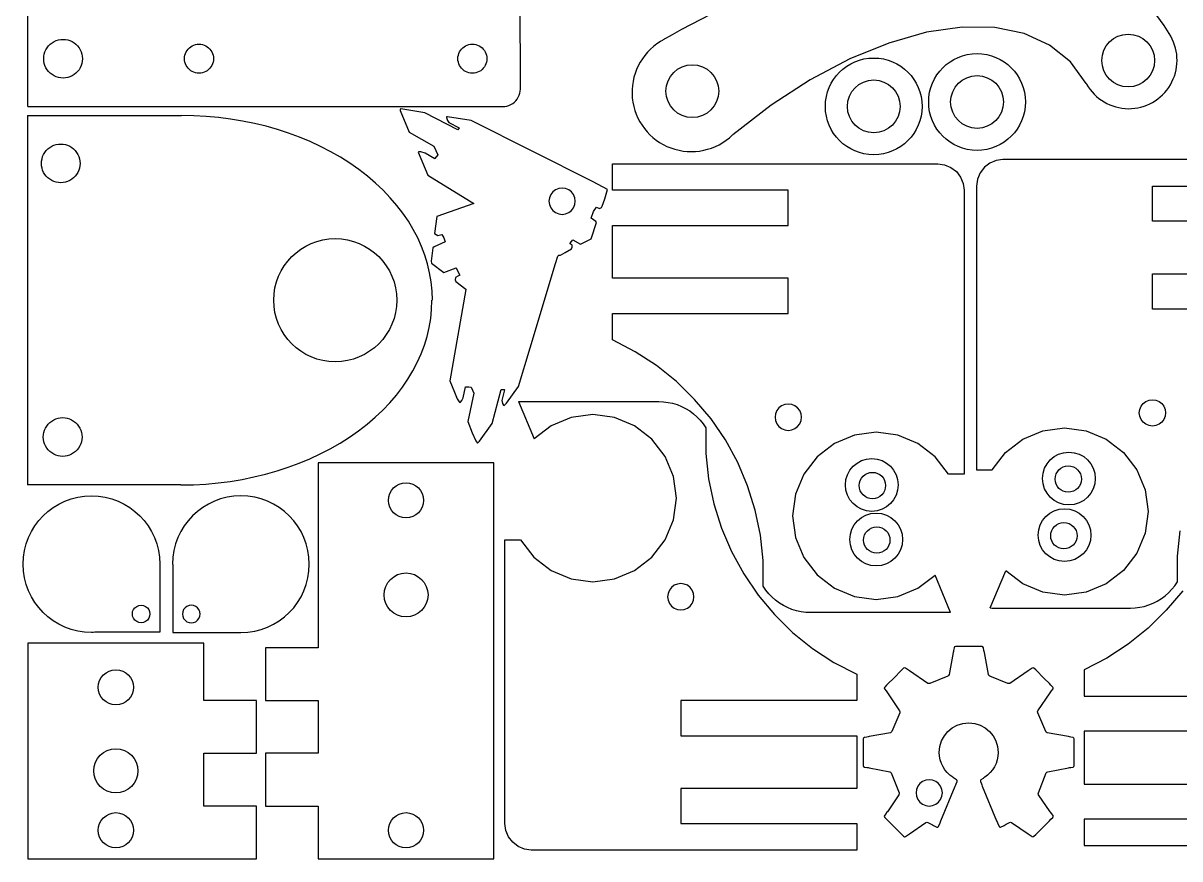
# Model space of a CAD drawing. Extents: x 3 to 202, y 2 to 289.
# Drawn here: x 3.5 to 135, y 1.8 to 96.8 of the extents above; entities that cross this region are included whole.
import ezdxf

# ---------------------------------------------------------------- set-up
doc = ezdxf.new("R2010")
doc.units = 0
doc.header["$MEASUREMENT"] = 0
doc.layers.get('0').update_dxf_attribs({"linetype": 'CONTINUOUS'})

msp = doc.modelspace()

# ---------------------------------------------------------------- linework, layer by layer
at = {"color": 7, "linetype": 'CONTINUOUS'}
for p, q in [((4, 87.3), (4, 129.3)), ((60, 89.3), (59.99, 127.3)), ((59.5, 87.97), (59.65, 88.16)), ((59.65, 88.16), (59.77, 88.37)), ((59.77, 88.37), (59.87, 88.59)), ((59.87, 88.59), (59.94, 88.82)), ((59.94, 88.82), (59.99, 89.06)), ((59.99, 89.06), (60, 89.3)), ((4, 87.3), (58, 87.3)), ((58, 87.3), (58.24, 87.31)), ((58.24, 87.31), (58.48, 87.36)), ((58.48, 87.36), (58.71, 87.43)), ((58.71, 87.43), (58.93, 87.53)), ((58.93, 87.53), (59.14, 87.65)), ((59.14, 87.65), (59.33, 87.8)), ((59.33, 87.8), (59.5, 87.97)), ((3.95, 86.3), (3.95, 44.3)), ((3.95, 86.3), (21.45, 86.3)), ((50.56, 81.31), (50.56, 81.31)), ((67.93, 74.27), (67.93, 74.27)), ((59.78, 53.77), (61.56, 49.54)), ((37, 46.8), (37, 25.8)), ((21.4, 44.3), (3.95, 44.3)), ((19, 35.26), (19, 27.55)), ((20.46, 35.25), (20.46, 27.54)), ((113.42, 30.32), (115.2, 34.55)), ((108.94, 29.82), (107.16, 34.05)), ((19, 27.55), (11.59, 27.55)), ((20.46, 27.54), (27.86, 27.54)), ((109.23, 25.24), (108.76, 22.74)), ((109.33, 25.79), (109.27, 25.5)), ((109.77, 25.92), (109.48, 25.92)), ((110.04, 25.92), (109.77, 25.92)), ((110.87, 25.92), (110.04, 25.92)), ((111.13, 25.92), (110.87, 25.92)), ((111.96, 25.92), (111.13, 25.92)), ((112.23, 25.92), (111.96, 25.92)), ((112.52, 25.92), (112.23, 25.92)), ((112.73, 25.5), (112.67, 25.79)), ((113.24, 22.74), (112.77, 25.24)), ((102.61, 22.5), (102.42, 22.31)), ((103.2, 23.08), (102.61, 22.5)), ((103.38, 23.27), (103.2, 23.08)), ((103.59, 23.48), (103.38, 23.27)), ((104.03, 23.33), (103.79, 23.49)), ((106.34, 21.75), (104.25, 23.18)), ((108.61, 22.57), (106.57, 21.73)), ((115.43, 21.73), (113.39, 22.57)), ((117.75, 23.18), (115.66, 21.75)), ((118.21, 23.49), (117.97, 23.33)), ((118.62, 23.27), (118.41, 23.48)), ((118.8, 23.08), (118.62, 23.27)), ((119.39, 22.5), (118.8, 23.08)), ((119.58, 22.31), (119.39, 22.5)), ((101.42, 21.13), (101.59, 20.89)), ((101.65, 21.53), (101.44, 21.33)), ((101.83, 21.72), (101.65, 21.53)), ((102.42, 22.31), (101.83, 21.72)), ((120.17, 21.72), (119.58, 22.31)), ((120.35, 21.53), (120.17, 21.72)), ((120.56, 21.33), (120.35, 21.53)), ((120.41, 20.89), (120.58, 21.13)), ((31, 19.8), (37, 19.8)), ((37, 19.8), (37, 13.8)), ((101.74, 20.67), (103.14, 18.62)), ((118.86, 18.62), (120.26, 20.67)), ((103.16, 18.4), (102.25, 16.29)), ((119.75, 16.29), (118.84, 18.4)), ((102.08, 16.14), (99.67, 15.69)), ((122.33, 15.69), (119.92, 16.14)), ((99, 15.43), (99, 15.15)), ((99, 15.15), (99, 14.88)), ((99, 14.88), (99, 14.05)), ((99.41, 15.64), (99.13, 15.59)), ((122.87, 15.59), (122.59, 15.64)), ((123, 15.15), (123, 15.43)), ((123, 14.88), (123, 15.15)), ((123, 14.05), (123, 14.88)), ((24, 7.8), (24, 13.8)), ((99, 14.05), (99, 13.78)), ((99, 13.78), (99, 12.95)), ((123, 13.78), (123, 14.05)), ((123, 12.95), (123, 13.78)), ((99, 12.95), (99, 12.69)), ((99, 12.69), (99, 12.4)), ((99.13, 12.24), (99.41, 12.19)), ((99.67, 12.14), (102.01, 11.71)), ((119.99, 11.71), (122.33, 12.14)), ((122.59, 12.19), (122.87, 12.24)), ((123, 12.69), (123, 12.95)), ((123, 12.4), (123, 12.69)), ((102.18, 11.56), (103.07, 9.32)), ((109.61, 10.79), (109.36, 10.95)), ((109.56, 10.32), (109.68, 10.6)), ((112.32, 10.6), (112.44, 10.32)), ((112.64, 10.95), (112.39, 10.79)), ((118.93, 9.32), (119.82, 11.56)), ((107.83, 6.13), (109.46, 10.08)), ((112.54, 10.08), (114.17, 6.13)), ((103.06, 9.09), (101.74, 7.16)), ((120.26, 7.16), (118.94, 9.09)), ((31, 7.8), (37, 7.8)), ((101.59, 6.94), (101.42, 6.71)), ((120.58, 6.71), (120.41, 6.94)), ((101.44, 6.5), (101.65, 6.3)), ((101.65, 6.3), (101.83, 6.11)), ((101.83, 6.11), (102.42, 5.53)), ((102.42, 5.53), (102.61, 5.34)), ((102.61, 5.34), (103.2, 4.75)), ((104.25, 4.65), (106.13, 5.95)), ((106.35, 5.95), (106.74, 5.73)), ((106.98, 5.61), (107.38, 5.4)), ((107.55, 5.46), (107.73, 5.88)), ((114.27, 5.88), (114.45, 5.46)), ((114.62, 5.4), (115.02, 5.61)), ((115.26, 5.73), (115.65, 5.95)), ((115.87, 5.95), (117.75, 4.65)), ((118.8, 4.75), (119.39, 5.34)), ((119.39, 5.34), (119.58, 5.53)), ((119.58, 5.53), (120.17, 6.11)), ((120.17, 6.11), (120.35, 6.3)), ((120.35, 6.3), (120.56, 6.5)), ((103.2, 4.75), (103.38, 4.56)), ((103.38, 4.56), (103.59, 4.36)), ((103.79, 4.34), (104.03, 4.5)), ((117.97, 4.5), (118.21, 4.34)), ((118.41, 4.36), (118.62, 4.56)), ((118.62, 4.56), (118.8, 4.75))]:
    msp.add_line(p, q, dxfattribs=at)
at = {"color": 142, "linetype": 'CONTINUOUS'}
for p, q in [((6.98, 94.7), (7.22, 94.81)), ((7.22, 94.81), (7.47, 94.89)), ((7.47, 94.89), (7.73, 94.93)), ((7.73, 94.93), (8, 94.95)), ((8, 94.95), (8.27, 94.93)), ((8.27, 94.93), (8.53, 94.89)), ((8.53, 94.89), (8.78, 94.81)), ((8.78, 94.81), (9.02, 94.7)), ((5.86, 93.28), (5.94, 93.53)), ((5.94, 93.53), (6.05, 93.77)), ((6.05, 93.77), (6.19, 94)), ((6.19, 94), (6.35, 94.21)), ((6.35, 94.21), (6.54, 94.4)), ((6.54, 94.4), (6.75, 94.56)), ((6.75, 94.56), (6.98, 94.7)), ((9.02, 94.7), (9.25, 94.56)), ((9.25, 94.56), (9.46, 94.4)), ((9.46, 94.4), (9.65, 94.21)), ((9.65, 94.21), (9.81, 94)), ((9.81, 94), (9.95, 93.77)), ((9.95, 93.77), (10.06, 93.53)), ((10.06, 93.53), (10.14, 93.28)), ((21.91, 93.34), (21.99, 93.52)), ((21.99, 93.52), (22.09, 93.69)), ((22.09, 93.69), (22.21, 93.84)), ((22.21, 93.84), (22.36, 93.99)), ((22.36, 93.99), (22.51, 94.11)), ((22.51, 94.11), (22.68, 94.21)), ((22.68, 94.21), (22.86, 94.29)), ((22.86, 94.29), (23.06, 94.35)), ((23.06, 94.35), (23.25, 94.39)), ((23.25, 94.39), (23.45, 94.4)), ((23.45, 94.4), (23.65, 94.39)), ((23.65, 94.39), (23.84, 94.35)), ((23.84, 94.35), (24.04, 94.29)), ((24.04, 94.29), (24.22, 94.21)), ((24.22, 94.21), (24.39, 94.11)), ((24.39, 94.11), (24.54, 93.99)), ((24.54, 93.99), (24.69, 93.84)), ((24.69, 93.84), (24.81, 93.69)), ((24.81, 93.69), (24.91, 93.52)), ((24.91, 93.52), (24.99, 93.34)), ((53.01, 93.34), (53.09, 93.52)), ((53.09, 93.52), (53.19, 93.69)), ((53.19, 93.69), (53.31, 93.84)), ((53.31, 93.84), (53.46, 93.99)), ((53.46, 93.99), (53.61, 94.11)), ((53.61, 94.11), (53.78, 94.21)), ((53.78, 94.21), (53.96, 94.29)), ((53.96, 94.29), (54.16, 94.35)), ((54.16, 94.35), (54.35, 94.39)), ((54.35, 94.39), (54.55, 94.4)), ((54.55, 94.4), (54.75, 94.39)), ((54.75, 94.39), (54.94, 94.35)), ((54.94, 94.35), (55.14, 94.29)), ((55.14, 94.29), (55.32, 94.21)), ((55.32, 94.21), (55.49, 94.11)), ((55.49, 94.11), (55.64, 93.99)), ((55.64, 93.99), (55.79, 93.84)), ((55.79, 93.84), (55.91, 93.69)), ((55.91, 93.69), (56.01, 93.52)), ((56.01, 93.52), (56.09, 93.34)), ((5.8, 92.75), (5.82, 93.02)), ((5.82, 92.48), (5.8, 92.75)), ((5.82, 93.02), (5.86, 93.28)), ((5.86, 92.22), (5.82, 92.48)), ((5.94, 91.97), (5.86, 92.22)), ((10.14, 92.22), (10.06, 91.97)), ((10.14, 93.28), (10.18, 93.02)), ((10.18, 92.48), (10.14, 92.22)), ((10.18, 93.02), (10.2, 92.75)), ((10.2, 92.75), (10.18, 92.48)), ((21.8, 92.75), (21.81, 92.95)), ((21.81, 92.55), (21.8, 92.75)), ((21.81, 92.95), (21.85, 93.14)), ((21.85, 92.36), (21.81, 92.55)), ((21.85, 93.14), (21.91, 93.34)), ((21.91, 92.16), (21.85, 92.36)), ((21.99, 91.98), (21.91, 92.16)), ((24.99, 92.16), (24.91, 91.98)), ((24.99, 93.34), (25.05, 93.14)), ((25.05, 92.36), (24.99, 92.16)), ((25.05, 93.14), (25.09, 92.95)), ((25.09, 92.55), (25.05, 92.36)), ((25.09, 92.95), (25.1, 92.75)), ((25.1, 92.75), (25.09, 92.55)), ((52.9, 92.75), (52.91, 92.95)), ((52.91, 92.55), (52.9, 92.75)), ((52.91, 92.95), (52.95, 93.14)), ((52.95, 92.36), (52.91, 92.55)), ((52.95, 93.14), (53.01, 93.34)), ((53.01, 92.16), (52.95, 92.36)), ((53.09, 91.98), (53.01, 92.16)), ((56.09, 92.16), (56.01, 91.98)), ((56.09, 93.34), (56.15, 93.14)), ((56.15, 92.36), (56.09, 92.16)), ((56.15, 93.14), (56.19, 92.95)), ((56.19, 92.55), (56.15, 92.36)), ((56.19, 92.95), (56.2, 92.75)), ((56.2, 92.75), (56.19, 92.55)), ((6.05, 91.73), (5.94, 91.97)), ((6.19, 91.5), (6.05, 91.73)), ((6.35, 91.29), (6.19, 91.5)), ((6.54, 91.1), (6.35, 91.29)), ((6.75, 90.94), (6.54, 91.1)), ((6.98, 90.8), (6.75, 90.94)), ((7.22, 90.69), (6.98, 90.8)), ((9.02, 90.8), (8.78, 90.69)), ((9.25, 90.94), (9.02, 90.8)), ((9.46, 91.1), (9.25, 90.94)), ((9.65, 91.29), (9.46, 91.1)), ((9.81, 91.5), (9.65, 91.29)), ((9.95, 91.73), (9.81, 91.5)), ((10.06, 91.97), (9.95, 91.73)), ((22.09, 91.81), (21.99, 91.98)), ((22.21, 91.66), (22.09, 91.81)), ((22.36, 91.51), (22.21, 91.66)), ((22.51, 91.39), (22.36, 91.51)), ((22.68, 91.29), (22.51, 91.39)), ((22.86, 91.21), (22.68, 91.29)), ((23.06, 91.15), (22.86, 91.21)), ((23.25, 91.11), (23.06, 91.15)), ((23.45, 91.1), (23.25, 91.11)), ((23.65, 91.11), (23.45, 91.1)), ((23.84, 91.15), (23.65, 91.11)), ((24.04, 91.21), (23.84, 91.15)), ((24.22, 91.29), (24.04, 91.21)), ((24.39, 91.39), (24.22, 91.29)), ((24.54, 91.51), (24.39, 91.39)), ((24.69, 91.66), (24.54, 91.51)), ((24.81, 91.81), (24.69, 91.66)), ((24.91, 91.98), (24.81, 91.81)), ((53.19, 91.81), (53.09, 91.98)), ((53.31, 91.66), (53.19, 91.81)), ((53.46, 91.51), (53.31, 91.66)), ((53.61, 91.39), (53.46, 91.51)), ((53.78, 91.29), (53.61, 91.39)), ((53.96, 91.21), (53.78, 91.29)), ((54.16, 91.15), (53.96, 91.21)), ((54.35, 91.11), (54.16, 91.15)), ((54.55, 91.1), (54.35, 91.11)), ((54.75, 91.11), (54.55, 91.1)), ((54.94, 91.15), (54.75, 91.11)), ((55.14, 91.21), (54.94, 91.15)), ((55.32, 91.29), (55.14, 91.21)), ((55.49, 91.39), (55.32, 91.29)), ((55.64, 91.51), (55.49, 91.39)), ((55.79, 91.66), (55.64, 91.51)), ((55.91, 91.81), (55.79, 91.66)), ((56.01, 91.98), (55.91, 91.81)), ((7.47, 90.61), (7.22, 90.69)), ((7.73, 90.57), (7.47, 90.61)), ((8, 90.55), (7.73, 90.57)), ((8.27, 90.57), (8, 90.55)), ((8.53, 90.61), (8.27, 90.57)), ((8.78, 90.69), (8.53, 90.61))]:
    msp.add_line(p, q, dxfattribs=at)
at = {"linetype": 'CONTINUOUS'}
for p, q in [((75.94, 94.71), (75.98, 94.73)), ((124.36, 89.93), (124.39, 89.87))]:
    msp.add_line(p, q, dxfattribs=at)
for points in [[(124.36, 89.93), (122.56, 92.39), (120.19, 94.29), (117.31, 95.6), (113.97, 96.28), (110.24, 96.33), (106.2, 95.75), (101.92, 94.53), (97.48, 92.72), (92.98, 90.34), (88.51, 87.45), (84.15, 84.09), (84.15, 84.09), (84.15, 84.09)], [(76.16, 94.83), (75.98, 94.73), (75.98, 94.73), (75.98, 94.73)]]:
    msp.add_lwpolyline(points, dxfattribs=at)
at = {"color": 7, "linetype": 'CONTINUOUS'}
msp.add_lwpolyline([(53.78, 55.44), (54.1, 55.45), (54.13, 55.44), (54.41, 55.41), (54.71, 54.72), (54.01, 51.5), (54.52, 50.22), (54.93, 49.31), (55.11, 49.05), (55.35, 49.29), (56.78, 51.28), (57.83, 55.16), (58.16, 55.15), (58.21, 55.11), (57.91, 53.89), (57.98, 53.54), (58.07, 53.38), (58.16, 53.33), (58.41, 53.58), (59.8, 55.5), (61.12, 59.9), (63.99, 69.47), (64.27, 70.3), (64.36, 70.4), (64.56, 70.43), (65.1, 70.71), (65.8, 71.13), (65.88, 71.34), (65.88, 71.54), (65.67, 71.71), (65.66, 71.77), (65.97, 72.16), (66.85, 71.67), (68.05, 72.27), (68.67, 74.15), (68.6, 74.26), (68.05, 74.61), (68.33, 75.39), (68.65, 75.86), (68.99, 75.74), (69.23, 75.85), (69.31, 75.99), (69.61, 76.83), (69.92, 77.88), (68.27, 78.77), (54.39, 85.72), (51.71, 86.16), (51.62, 86.13), (51.59, 86.06), (51.7, 85.73), (51.88, 85.49), (53.06, 84.89), (52.88, 84.68), (49.15, 86.6), (46.41, 87.05), (46.34, 87.03), (46.32, 86.95), (46.34, 86.88), (47.37, 84.39), (50.18, 82.81), (50.62, 81.83), (50.29, 81.39), (50.28, 81.37), (49.16, 82.01), (48.7, 82.16), (48.47, 82.17), (48.39, 82.13), (49.47, 79.52), (54.7, 76.31), (50.5, 74.8), (50.24, 72.9), (50.6, 72.66), (51.07, 72.78), (51.3, 72.39), (51.44, 71.92), (50.2, 71.38), (50.05, 71.25), (49.87, 69.72), (49.89, 69.5), (51.31, 68.45), (52.7, 68.98), (52.72, 68.95), (53.11, 68.16), (52.88, 68.05), (52.64, 67.87), (52.58, 67.6), (52.68, 67.42), (53.82, 66.55), (53.81, 66.51), (51.99, 56.15), (52.5, 54.85), (52.83, 54.09), (53.04, 53.74), (53.11, 53.69), (53.18, 53.7), (53.36, 53.9), (53.5, 54.19)], close=True, dxfattribs=at)
at = {"color": 142, "linetype": 'CONTINUOUS'}
for points in [[(6.95, 78.79), (6.71, 78.9), (6.48, 79.04), (6.27, 79.2), (6.09, 79.39), (5.92, 79.6), (5.78, 79.83), (5.67, 80.07), (5.6, 80.32), (5.55, 80.58), (5.53, 80.85), (5.55, 81.12), (5.6, 81.38), (5.67, 81.63), (5.78, 81.87), (5.92, 82.1), (6.09, 82.31), (6.27, 82.5), (6.48, 82.66), (6.71, 82.8), (6.95, 82.91), (7.21, 82.99), (7.47, 83.03), (7.73, 83.05), (8, 83.03), (8.26, 82.99), (8.51, 82.91), (8.75, 82.8), (8.98, 82.66), (9.19, 82.5), (9.38, 82.31), (9.54, 82.1), (9.68, 81.87), (9.79, 81.63), (9.87, 81.38), (9.92, 81.12), (9.93, 80.85), (9.92, 80.58), (9.87, 80.32), (9.79, 80.07), (9.68, 79.83), (9.54, 79.6), (9.38, 79.39), (9.19, 79.2), (8.98, 79.04), (8.75, 78.9), (8.51, 78.79), (8.26, 78.71), (8, 78.67), (7.73, 78.65), (7.47, 78.67), (7.21, 78.71)], [(66.05, 77.3), (65.81, 77.61), (65.5, 77.85), (65.14, 78), (64.75, 78.05), (64.36, 78), (64, 77.85), (63.69, 77.61), (63.45, 77.3), (63.3, 76.94), (63.25, 76.55), (63.3, 76.16), (63.45, 75.8), (63.69, 75.49), (64, 75.25), (64.36, 75.1), (64.75, 75.05), (65.14, 75.1), (65.5, 75.25), (65.81, 75.49), (66.05, 75.8), (66.2, 76.16), (66.25, 76.55), (66.2, 76.94)], [(130.59, 53.24), (130.83, 53.56), (131.14, 53.79), (131.5, 53.94), (131.89, 53.99), (132.28, 53.94), (132.64, 53.79), (132.95, 53.56), (133.19, 53.24), (133.34, 52.88), (133.39, 52.49), (133.34, 52.11), (133.19, 51.74), (132.95, 51.43), (132.64, 51.2), (132.28, 51.05), (131.89, 50.99), (131.5, 51.05), (131.14, 51.2), (130.83, 51.43), (130.59, 51.74), (130.44, 52.11), (130.39, 52.49), (130.44, 52.88)], [(91.77, 52.75), (91.53, 53.06), (91.22, 53.29), (90.86, 53.44), (90.47, 53.5), (90.08, 53.44), (89.72, 53.29), (89.41, 53.06), (89.17, 52.75), (89.02, 52.38), (88.97, 52), (89.02, 51.61), (89.17, 51.25), (89.41, 50.93), (89.72, 50.7), (90.08, 50.55), (90.47, 50.5), (90.86, 50.55), (91.22, 50.7), (91.53, 50.93), (91.77, 51.25), (91.92, 51.61), (91.97, 52), (91.92, 52.38)], [(6, 48.73), (5.89, 48.97), (5.81, 49.22), (5.77, 49.48), (5.75, 49.75), (5.77, 50.02), (5.81, 50.28), (5.89, 50.53), (6, 50.77), (6.14, 51), (6.3, 51.21), (6.49, 51.4), (6.7, 51.56), (6.93, 51.7), (7.17, 51.81), (7.42, 51.89), (7.68, 51.93), (7.95, 51.95), (8.22, 51.93), (8.48, 51.89), (8.73, 51.81), (8.97, 51.7), (9.2, 51.56), (9.41, 51.4), (9.6, 51.21), (9.76, 51), (9.9, 50.77), (10.01, 50.53), (10.09, 50.28), (10.13, 50.02), (10.15, 49.75), (10.13, 49.48), (10.09, 49.22), (10.01, 48.97), (9.9, 48.73), (9.76, 48.5), (9.6, 48.29), (9.41, 48.1), (9.2, 47.94), (8.97, 47.8), (8.73, 47.69), (8.48, 47.61), (8.22, 47.57), (7.95, 47.55), (7.68, 47.57), (7.42, 47.61), (7.17, 47.69), (6.93, 47.8), (6.7, 47.94), (6.49, 48.1), (6.3, 48.29), (6.14, 48.5)], [(76.95, 30.84), (77.19, 30.53), (77.5, 30.29), (77.86, 30.14), (78.25, 30.09), (78.64, 30.14), (79, 30.29), (79.31, 30.53), (79.55, 30.84), (79.7, 31.2), (79.75, 31.59), (79.7, 31.98), (79.55, 32.34), (79.31, 32.65), (79, 32.89), (78.64, 33.04), (78.25, 33.09), (77.86, 33.04), (77.5, 32.89), (77.19, 32.65), (76.95, 32.34), (76.8, 31.98), (76.75, 31.59), (76.8, 31.2)], [(17.14, 28.67), (16.88, 28.64), (16.62, 28.67), (16.38, 28.77), (16.17, 28.93), (16.01, 29.14), (15.91, 29.38), (15.88, 29.64), (15.91, 29.9), (16.01, 30.14), (16.17, 30.35), (16.38, 30.5), (16.62, 30.6), (16.88, 30.64), (17.14, 30.6), (17.38, 30.5), (17.59, 30.35), (17.74, 30.14), (17.84, 29.9), (17.88, 29.64), (17.84, 29.38), (17.74, 29.14), (17.59, 28.93), (17.38, 28.77)], [(22.32, 28.66), (22.58, 28.63), (22.83, 28.66), (23.08, 28.76), (23.28, 28.92), (23.44, 29.13), (23.54, 29.37), (23.58, 29.63), (23.54, 29.89), (23.44, 30.13), (23.28, 30.34), (23.08, 30.5), (22.83, 30.6), (22.58, 30.63), (22.32, 30.6), (22.08, 30.5), (21.87, 30.34), (21.71, 30.13), (21.61, 29.89), (21.58, 29.63), (21.61, 29.37), (21.71, 29.13), (21.87, 28.92), (22.08, 28.76)], [(107.8, 10.05), (107.56, 10.36), (107.25, 10.6), (106.89, 10.75), (106.5, 10.8), (106.11, 10.75), (105.75, 10.6), (105.44, 10.36), (105.2, 10.05), (105.05, 9.69), (105, 9.3), (105.05, 8.91), (105.2, 8.55), (105.44, 8.24), (105.75, 8), (106.11, 7.85), (106.5, 7.8), (106.89, 7.85), (107.25, 8), (107.56, 8.24), (107.8, 8.55), (107.95, 8.91), (108, 9.3), (107.95, 9.69)]]:
    msp.add_lwpolyline(points, close=True, dxfattribs=at)
at = {"color": 7, "linetype": 'CONTINUOUS'}
for points in [[(108.94, 29.82), (108.71, 29.8), (92.98, 29.8), (92.45, 29.82), (91.92, 29.89), (91.4, 30), (90.89, 30.16), (90.39, 30.36), (89.92, 30.6), (89.46, 30.88), (89.03, 31.2), (88.63, 31.55), (88.27, 31.94), (87.93, 32.35), (87.63, 32.8), (87.61, 35.7), (87.31, 38.58), (86.72, 41.42), (85.85, 44.19), (84.72, 46.87), (83.32, 49.41), (81.69, 51.81), (79.82, 54.03), (77.75, 56.06), (75.48, 57.87), (73.05, 59.45), (70.47, 60.79), (70.47, 63.79), (90.47, 63.79), (90.47, 67.79), (70.47, 67.79), (70.47, 73.79), (90.47, 73.79), (90.47, 77.79), (70.47, 77.79), (70.47, 80.79)], [(70.47, 80.79), (107.47, 80.79), (108.25, 80.68), (108.97, 80.38), (109.59, 79.91), (110.07, 79.29), (110.37, 78.56), (110.47, 77.79), (110.47, 45.54), (108.7, 45.54)], [(151.89, 81.28), (114.89, 81.28), (114.11, 81.18), (113.39, 80.88), (112.77, 80.41), (112.29, 79.78), (111.99, 79.06), (111.89, 78.28), (111.89, 46.03), (113.66, 46.03)], [(151.89, 74.28), (131.89, 74.28), (131.89, 78.28), (151.89, 78.28)], [(151.89, 64.28), (131.89, 64.28), (131.89, 68.28), (151.89, 68.28)], [(59.78, 53.77), (60, 53.79), (75.74, 53.79), (76.27, 53.76), (76.8, 53.69), (77.32, 53.58), (77.83, 53.43), (78.33, 53.23), (78.8, 52.99), (79.26, 52.71), (79.69, 52.39), (80.09, 52.03), (80.45, 51.65), (80.79, 51.23), (81.09, 50.79), (81.11, 47.89), (81.41, 45), (82, 42.16), (82.87, 39.39), (84, 36.72), (85.4, 34.18), (87.03, 31.78), (88.9, 29.56), (90.97, 27.53), (93.24, 25.72), (95.67, 24.13), (98.25, 22.8), (98.25, 19.8), (78.25, 19.8), (78.25, 15.8), (98.25, 15.8), (98.25, 9.8), (78.25, 9.8), (78.25, 5.8), (98.25, 5.8), (98.25, 2.8)], [(60.02, 38.05), (61.53, 36.08), (63.5, 34.57), (65.79, 33.62), (68.25, 33.3), (70.71, 33.62), (73, 34.57), (74.97, 36.08), (76.48, 38.05), (77.43, 40.34), (77.75, 42.8), (77.43, 45.26), (76.48, 47.55), (74.97, 49.52), (73, 51.03), (70.71, 51.98), (68.25, 52.3), (65.79, 51.98), (63.5, 51.03), (61.56, 49.54)], [(108.7, 45.54), (107.19, 47.5), (105.22, 49.01), (102.93, 49.96), (100.47, 50.29), (98.01, 49.96), (95.72, 49.01), (93.75, 47.5), (92.24, 45.54), (91.29, 43.24), (90.97, 40.79), (91.29, 38.33), (92.24, 36.04), (93.75, 34.07), (95.72, 32.56), (98.01, 31.61), (100.47, 31.29), (102.93, 31.61), (105.22, 32.56), (107.16, 34.05)], [(113.66, 46.03), (115.17, 48), (117.14, 49.51), (119.43, 50.46), (121.89, 50.78), (124.35, 50.46), (126.64, 49.51), (128.61, 48), (130.12, 46.03), (131.07, 43.74), (131.39, 41.28), (131.07, 38.83), (130.12, 36.53), (128.61, 34.57), (126.64, 33.06), (124.35, 32.11), (121.89, 31.78), (119.43, 32.11), (117.14, 33.06), (115.2, 34.55)], [(37, 7.8), (37, 1.8), (57, 1.8), (57, 46.8), (37, 46.8)], [(113.42, 30.32), (113.65, 30.3), (129.38, 30.3), (129.91, 30.32), (130.44, 30.39), (130.96, 30.5), (131.47, 30.66), (131.97, 30.86), (132.44, 31.1), (132.9, 31.38), (133.33, 31.7), (133.73, 32.05), (134.09, 32.44), (134.43, 32.85), (134.73, 33.29), (134.75, 36.2), (135.05, 39.08)], [(124.11, 3.3), (161.11, 3.3), (161.89, 3.4), (162.61, 3.7), (163.23, 4.18), (163.71, 4.8), (164.01, 5.52), (164.11, 6.3), (164.11, 38.55), (162.34, 38.55)], [(98.25, 2.8), (61.25, 2.8), (60.47, 2.9), (59.75, 3.2), (59.13, 3.68), (58.65, 4.3), (58.35, 5.02), (58.25, 5.8), (58.25, 38.05), (60.02, 38.05)], [(135.33, 32.28), (133.46, 30.06), (131.39, 28.03), (129.12, 26.21), (126.69, 24.63), (124.11, 23.3), (124.11, 20.3), (144.11, 20.3)], [(24, 19.8), (24, 26.3), (4, 26.3)], [(4, 26.3), (4, 1.8), (24, 1.8)], [(37, 25.8), (31, 25.8), (31, 19.8)], [(24, 13.8), (30, 13.8), (30, 19.8), (24, 19.8)], [(144.11, 16.3), (124.11, 16.3), (124.11, 10.3), (144.11, 10.3)], [(37, 13.8), (31, 13.8), (31, 7.8)], [(24, 1.8), (30, 1.8), (30, 7.8), (24, 7.8)], [(144.11, 6.3), (124.11, 6.3), (124.11, 3.3)]]:
    msp.add_lwpolyline(points, dxfattribs=at)
at = {"color": 142, "linetype": 'CONTINUOUS'}
for centre, radius in [((129.13, 92.54), 3), ((79.56, 89.06), 3), ((111.94, 87.83), 3), ((100.19, 87.33), 3), ((38.95, 65.3), 7), ((122.32, 44.97), 1.5), ((100.04, 44.23), 1.5), ((47, 42.55), 2), ((100.54, 38.04), 1.5), ((121.82, 38.53), 1.5), ((47, 31.8), 2.5), ((14, 21.3), 2), ((14, 11.8), 2.5), ((14, 5.05), 2), ((47, 5.05), 2)]:
    msp.add_circle(centre, radius, dxfattribs=at)
at = {"linetype": 'CONTINUOUS'}
for centre in [(100.19, 87.33), (111.94, 87.83)]:
    msp.add_circle(centre, 5.5, dxfattribs=at)
at = {"color": 7, "linetype": 'CONTINUOUS'}
for centre in [(122.39, 45.03), (99.97, 44.3), (100.47, 38.1), (121.89, 38.6)]:
    msp.add_circle(centre, 3, dxfattribs=at)
at = {"linetype": 'CONTINUOUS'}
for centre, radius, start, end in [((129.19, 92.57), 5.5, 209.4378, 29.7501), ((79.45, 88.94), 6.75, 121.4244, 314.0772), ((129.19, 92.57), 5.5, 208.7701, 209.4378)]:
    msp.add_arc(centre, radius, start, end, dxfattribs=at)
msp.add_ellipse((90.7, 70.75), major_axis=(-43.19, -24.7), ratio=0.565378, start_param=-3.147354, end_param=-1.557517, dxfattribs=at)
at = {"color": 7, "linetype": 'CONTINUOUS'}
for centre, start_param, end_param in [((21.45, 65.3), -3.141593, -1.570796), ((21.4, 65.3), 1.570796, 3.141593)]:
    msp.add_ellipse(centre, major_axis=(-28.55, 0), ratio=0.735551, start_param=start_param, end_param=end_param, dxfattribs=at)
for points in [[(3.45, 35.3), (3.45, 39.59), (6.93, 43.07), (11.23, 43.07)], [(11.23, 43.07), (15.52, 43.07), (19, 39.59), (19, 35.3)], [(28.23, 43.07), (23.93, 43.07), (20.45, 39.59), (20.45, 35.29)], [(36, 35.29), (36, 39.59), (32.52, 43.07), (28.23, 43.07)], [(11.23, 27.53), (6.93, 27.53), (3.45, 31.01), (3.45, 35.3)], [(19, 35.3), (19, 35.29), (19, 35.27), (19, 35.26)], [(20.45, 35.29), (20.45, 35.28), (20.46, 35.27), (20.46, 35.25)], [(28.23, 27.52), (32.52, 27.52), (36, 31), (36, 35.29)], [(11.59, 27.55), (11.47, 27.54), (11.35, 27.53), (11.23, 27.53)], [(27.86, 27.54), (27.98, 27.53), (28.1, 27.52), (28.23, 27.52)], [(109.27, 25.5), (109.26, 25.43), (109.24, 25.32), (109.23, 25.24)], [(109.48, 25.92), (109.41, 25.92), (109.34, 25.86), (109.33, 25.79)], [(112.67, 25.79), (112.66, 25.86), (112.59, 25.92), (112.52, 25.92)], [(112.77, 25.24), (112.76, 25.32), (112.74, 25.43), (112.73, 25.5)], [(103.79, 23.49), (103.73, 23.54), (103.64, 23.53), (103.59, 23.48)], [(104.25, 23.18), (104.19, 23.22), (104.09, 23.29), (104.03, 23.33)], [(108.76, 22.74), (108.75, 22.67), (108.68, 22.59), (108.61, 22.57)], [(113.39, 22.57), (113.32, 22.59), (113.25, 22.67), (113.24, 22.74)], [(117.97, 23.33), (117.91, 23.29), (117.81, 23.22), (117.75, 23.18)], [(118.41, 23.48), (118.36, 23.53), (118.27, 23.54), (118.21, 23.49)], [(101.44, 21.33), (101.39, 21.28), (101.38, 21.19), (101.42, 21.13)], [(106.57, 21.73), (106.5, 21.7), (106.4, 21.71), (106.34, 21.75)], [(115.66, 21.75), (115.6, 21.71), (115.5, 21.7), (115.43, 21.73)], [(120.58, 21.13), (120.62, 21.19), (120.61, 21.28), (120.56, 21.33)], [(101.59, 20.89), (101.63, 20.83), (101.7, 20.73), (101.74, 20.67)], [(120.26, 20.67), (120.3, 20.73), (120.37, 20.83), (120.41, 20.89)], [(103.14, 18.62), (103.18, 18.56), (103.19, 18.46), (103.16, 18.4)], [(118.84, 18.4), (118.81, 18.46), (118.82, 18.56), (118.86, 18.62)], [(107.65, 13.9), (107.65, 15.75), (109.15, 17.25), (111, 17.25)], [(111, 17.25), (112.85, 17.25), (114.35, 15.75), (114.35, 13.9)], [(102.25, 16.29), (102.23, 16.22), (102.15, 16.15), (102.08, 16.14)], [(119.92, 16.14), (119.85, 16.15), (119.77, 16.22), (119.75, 16.29)], [(99.13, 15.59), (99.06, 15.58), (99, 15.51), (99, 15.43)], [(99.67, 15.69), (99.6, 15.68), (99.48, 15.66), (99.41, 15.64)], [(122.59, 15.64), (122.52, 15.66), (122.4, 15.68), (122.33, 15.69)], [(123, 15.43), (123, 15.51), (122.94, 15.58), (122.87, 15.59)], [(109.19, 11.07), (108.26, 11.67), (107.65, 12.71), (107.65, 13.9)], [(114.35, 13.9), (114.35, 12.71), (113.74, 11.67), (112.81, 11.07)], [(99, 12.4), (99, 12.33), (99.06, 12.26), (99.13, 12.24)], [(99.41, 12.19), (99.48, 12.18), (99.6, 12.16), (99.67, 12.14)], [(122.33, 12.14), (122.4, 12.16), (122.52, 12.18), (122.59, 12.19)], [(122.87, 12.24), (122.94, 12.26), (123, 12.33), (123, 12.4)], [(102.01, 11.71), (102.08, 11.7), (102.15, 11.63), (102.18, 11.56)], [(109.36, 10.95), (109.31, 10.98), (109.24, 11.03), (109.19, 11.07)], [(109.68, 10.6), (109.71, 10.67), (109.68, 10.75), (109.61, 10.79)], [(112.39, 10.79), (112.32, 10.75), (112.29, 10.67), (112.32, 10.6)], [(112.81, 11.07), (112.76, 11.03), (112.69, 10.98), (112.64, 10.95)], [(119.82, 11.56), (119.85, 11.63), (119.92, 11.7), (119.99, 11.71)], [(103.07, 9.32), (103.11, 9.25), (103.1, 9.15), (103.06, 9.09)], [(109.46, 10.08), (109.49, 10.14), (109.53, 10.25), (109.56, 10.32)], [(112.44, 10.32), (112.47, 10.25), (112.51, 10.14), (112.54, 10.08)], [(118.94, 9.09), (118.9, 9.15), (118.89, 9.25), (118.93, 9.32)], [(101.42, 6.71), (101.38, 6.65), (101.39, 6.56), (101.44, 6.5)], [(101.74, 7.16), (101.69, 7.1), (101.63, 7), (101.59, 6.94)], [(120.41, 6.94), (120.37, 7), (120.31, 7.1), (120.26, 7.16)], [(120.56, 6.5), (120.61, 6.56), (120.62, 6.65), (120.58, 6.71)], [(106.13, 5.95), (106.19, 5.99), (106.29, 5.99), (106.35, 5.95)], [(106.74, 5.73), (106.81, 5.7), (106.91, 5.64), (106.98, 5.61)], [(107.38, 5.4), (107.45, 5.37), (107.52, 5.4), (107.55, 5.46)], [(107.73, 5.88), (107.75, 5.95), (107.8, 6.06), (107.83, 6.13)], [(114.17, 6.13), (114.2, 6.06), (114.25, 5.95), (114.27, 5.88)], [(114.45, 5.46), (114.48, 5.4), (114.55, 5.37), (114.62, 5.4)], [(115.02, 5.61), (115.09, 5.64), (115.19, 5.7), (115.26, 5.73)], [(115.65, 5.95), (115.71, 5.99), (115.81, 5.99), (115.87, 5.95)], [(103.59, 4.36), (103.64, 4.31), (103.73, 4.3), (103.79, 4.34)], [(104.03, 4.5), (104.09, 4.54), (104.19, 4.61), (104.25, 4.65)], [(117.75, 4.65), (117.81, 4.61), (117.91, 4.54), (117.97, 4.5)], [(118.21, 4.34), (118.27, 4.3), (118.36, 4.31), (118.41, 4.36)]]:
    msp.add_open_spline(points, degree=3, dxfattribs=at)

doc.saveas('drawing.dxf')
